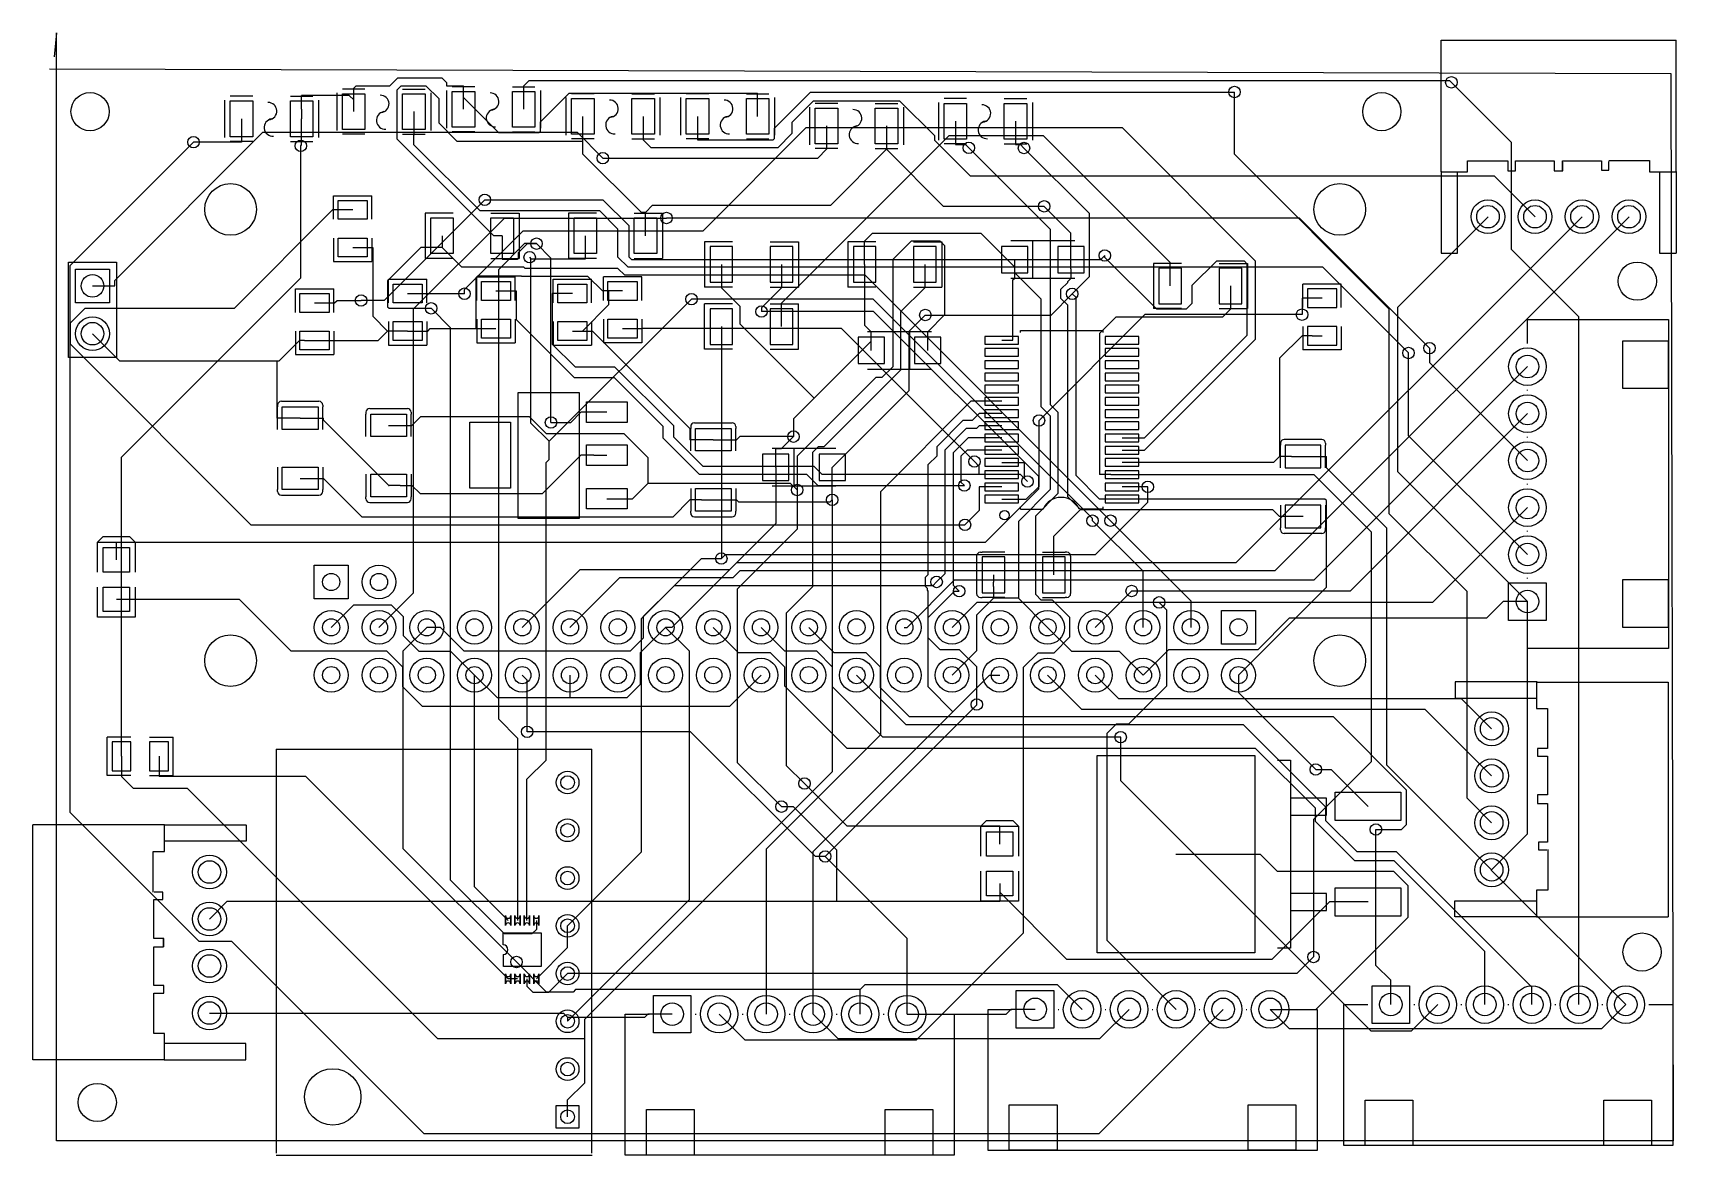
# Model space of a CAD drawing. Header units: millimetres. Extents: x 15.4 to 102.8, y -215.7 to -156.
import ezdxf

# ---------------------------------------------------------------- set-up
doc = ezdxf.new("R2010")
doc.units = ezdxf.units.MM

msp = doc.modelspace()

# ---------------------------------------------------------------- linework, layer by layer
for points in [[(16.256, -157.861), (102.489, -158.115), (102.616, -214.884), (16.637, -214.884), (16.637, -155.956), (16.51, -157.226)], [(90.288, -163.342), (90.288, -156.342)], [(90.288, -156.342), (102.777, -156.342)], [(102.777, -163.342), (102.777, -156.342)], [(33.036, -158.947), (31.836, -158.947)], [(32.436, -158.905), (32.563, -158.778), (34.356, -158.778), (34.78, -158.354), (37.132, -158.354), (37.381, -158.603), (37.381, -158.778), (38.278, -158.778)], [(32.436, -159.527), (32.436, -158.905)], [(40.335, -166.751), (39.883, -166.751), (34.745, -161.61), (34.745, -158.989), (34.955, -158.778), (36.279, -158.778), (36.957, -159.456), (36.957, -160.749), (37.922, -161.717), (44.628, -161.717)], [(35.036, -158.947), (36.236, -158.947)], [(37.378, -159.02), (37.378, -161.02)], [(38.878, -158.82), (37.678, -158.82)], [(38.278, -159.4), (38.278, -158.778)], [(40.878, -158.82), (42.078, -158.82)], [(41.478, -158.778), (41.77, -158.486), (90.719, -158.486), (90.823, -158.59)], [(41.478, -160.02), (41.478, -158.778)], [(42.378, -159.02), (42.378, -161.02)], [(97.602, -207.645), (97.602, -171.059), (94.021, -167.477), (94.021, -161.788), (90.823, -158.59)], [(25.567, -159.528), (25.567, -161.528)], [(27.067, -159.328), (25.867, -159.328)], [(29.067, -159.328), (30.267, -159.328)], [(32.436, -159.527), (32.197, -159.286), (29.667, -159.286)], [(29.667, -160.012), (29.667, -159.286)], [(30.567, -159.528), (30.567, -161.528)], [(31.536, -159.147), (31.536, -161.147)], [(32.436, -160.147), (32.436, -159.527)], [(36.536, -159.147), (36.536, -161.147)], [(38.278, -159.4), (40.142, -161.262), (42.294, -161.262), (42.37, -161.186), (42.37, -160.68), (43.891, -159.159), (53.924, -159.159)], [(38.278, -160.02), (38.278, -159.4)], [(43.728, -159.401), (43.728, -161.401)], [(45.228, -159.201), (44.028, -159.201)], [(47.228, -159.201), (48.428, -159.201)], [(95.273, -165.735), (93.114, -163.576), (65.242, -163.576), (63.343, -161.679), (63.343, -161.44), (61.486, -159.583), (56.878, -159.583), (55.743, -160.719), (55.743, -161.315), (54.994, -162.067), (48.252, -162.067), (47.828, -161.643)], [(48.728, -159.401), (48.728, -161.401)], [(49.824, -159.401), (49.824, -161.401)], [(51.324, -159.201), (50.124, -159.201)], [(50.724, -161.643), (54.742, -161.643), (54.818, -161.567), (54.818, -161.021), (56.733, -159.103), (79.284, -159.103)], [(53.324, -159.201), (54.524, -159.201)], [(53.924, -160.401), (53.924, -159.159)], [(54.824, -159.401), (54.824, -161.401)], [(56.682, -159.909), (56.682, -161.909)], [(58.182, -159.709), (56.982, -159.709)], [(60.182, -159.709), (61.382, -159.709)], [(61.682, -159.909), (61.682, -161.909)], [(63.54, -159.655), (63.54, -161.655)], [(65.04, -159.455), (63.84, -159.455)], [(67.04, -159.455), (68.24, -159.455)], [(68.54, -159.655), (68.54, -161.655)], [(92.964, -197.975), (91.658, -196.667), (91.658, -185.671), (87.521, -181.536), (87.521, -170.652), (79.284, -162.415), (79.284, -159.103)], [(26.467, -160.528), (26.467, -161.77)], [(29.621, -161.966), (29.667, -161.92), (29.667, -160.528)], [(29.667, -160.012), (29.667, -160.528)], [(35.636, -160.147), (35.636, -161.389)], [(44.628, -161.717), (44.628, -160.401)], [(47.828, -160.401), (47.828, -161.643)], [(50.724, -160.401), (50.724, -161.643)], [(64.44, -160.655), (64.44, -161.897)], [(67.64, -160.655), (67.64, -161.897)], [(19.733, -169.418), (19.733, -169.121), (27.607, -161.247), (44.32, -161.247), (45.69, -162.618)], [(33.036, -161.347), (31.836, -161.347)], [(35.036, -161.347), (36.236, -161.347)], [(88.547, -172.984), (83.99, -168.427), (47.031, -168.427), (46.487, -167.886), (46.487, -166.39), (45.529, -165.43), (39.162, -165.43), (35.636, -161.905), (35.636, -161.389)], [(38.878, -161.22), (37.678, -161.22)], [(38.329, -169.832), (38.329, -169.606), (41.45, -166.487), (51.018, -166.487), (56.512, -160.995), (73.304, -160.995), (80.386, -168.077), (80.386, -172.268), (74.498, -178.156)], [(40.878, -161.22), (42.078, -161.22)], [(45.228, -161.601), (44.028, -161.601)], [(47.228, -161.601), (48.428, -161.601)], [(51.324, -161.601), (50.124, -161.601)], [(53.324, -161.601), (54.524, -161.601)], [(75.87, -168.176), (69.124, -161.43), (64.099, -161.43), (55.194, -170.335)], [(57.582, -160.909), (57.582, -162.151)], [(60.782, -160.909), (60.782, -162.151)], [(78.679, -207.899), (72.07, -214.511), (36.182, -214.511), (25.959, -204.285), (24.214, -204.285), (17.351, -197.419), (17.351, -168.338), (23.917, -161.77)], [(20.081, -194.437), (20.081, -178.521), (29.621, -168.981), (29.621, -161.966)], [(26.467, -161.77), (23.917, -161.77)], [(27.067, -161.728), (25.867, -161.728)], [(29.067, -161.728), (30.267, -161.728)], [(47.955, -165.509), (47.737, -165.509), (44.628, -162.4), (44.628, -161.717)], [(45.69, -162.618), (57.117, -162.618), (57.582, -162.151)], [(47.955, -165.509), (48.339, -165.125), (57.808, -165.125), (60.782, -162.151)], [(51.877, -208.153), (53.246, -209.522), (62.377, -209.522), (68.072, -203.827), (68.072, -189.69), (68.837, -188.928), (69.695, -188.928), (70.536, -188.087), (70.536, -187.058), (69.611, -186.136), (69.012, -186.136), (68.712, -185.834), (68.712, -181.643), (69.911, -180.442), (69.911, -176.154), (69.502, -175.748), (69.502, -166.418), (65.156, -162.075)], [(58.182, -162.109), (56.982, -162.109)], [(60.182, -162.109), (61.382, -162.109)], [(69.167, -165.186), (63.817, -165.186), (60.782, -162.151)], [(65.04, -161.855), (63.84, -161.855)], [(64.44, -161.897), (64.981, -161.897), (65.156, -162.075)], [(67.04, -161.855), (68.24, -161.855)], [(67.64, -161.897), (67.904, -161.897), (68.09, -162.082)], [(70.655, -169.835), (71.58, -168.91), (71.58, -165.572), (68.09, -162.082)], [(90.28, -163.32), (90.28, -167.67)], [(90.28, -167.67), (91.144, -167.67), (91.144, -163.352)], [(90.288, -163.352), (91.253, -163.352)], [(91.253, -163.352), (91.685, -163.352), (91.685, -162.768), (93.819, -162.768), (93.819, -163.302), (94.225, -163.302), (94.225, -162.844)], [(93.844, -163.302), (94.225, -163.302), (94.225, -162.768), (96.283, -162.768), (96.283, -163.294), (96.742, -163.294), (96.742, -162.837)], [(96.283, -163.302), (96.74, -163.302), (96.74, -162.768), (98.8, -162.768), (98.8, -163.251), (99.206, -163.251), (99.206, -162.794)], [(99.196, -162.743), (101.355, -162.743), (101.355, -163.352), (102.777, -163.352)], [(102.777, -167.696), (101.914, -167.696), (101.914, -163.378)], [(102.777, -163.327), (102.777, -167.677)], [(31.365, -165.87), (31.365, -164.62)], [(31.365, -164.62), (33.405, -164.62)], [(39.408, -164.833), (34.051, -170.193), (32.829, -170.193)], [(33.405, -165.87), (33.405, -164.62)], [(39.408, -164.833), (45.697, -164.833), (47.064, -166.2), (47.064, -167.861), (47.206, -168.006), (72.179, -168.006), (72.385, -167.8)], [(70.589, -168.021), (70.589, -166.606), (69.167, -165.186)], [(31.318, -165.369), (26.078, -170.612), (18.131, -170.612), (17.351, -171.392), (17.351, -172.504), (26.967, -182.123), (64.95, -182.123)], [(32.385, -165.369), (31.318, -165.369)], [(33.782, -187.579), (35.618, -185.743), (35.618, -170.637), (40.45, -165.806), (49.07, -165.806)], [(36.235, -165.551), (36.235, -167.951)], [(37.735, -165.551), (36.235, -165.551)], [(39.735, -165.551), (41.235, -165.551)], [(41.235, -165.551), (41.235, -167.951)], [(97.772, -165.735), (79.362, -184.142), (52.799, -184.142), (52.426, -184.518), (44.465, -184.518), (41.402, -187.579)], [(43.855, -165.551), (43.855, -167.951)], [(45.355, -165.551), (43.855, -165.551)], [(100.272, -165.735), (81.44, -184.567), (52.974, -184.567), (52.601, -184.94), (46.581, -184.94), (43.942, -187.579)], [(47.355, -165.551), (48.855, -165.551)], [(47.955, -166.751), (47.955, -165.509)], [(48.855, -165.551), (48.855, -167.951)], [(89.657, -172.723), (82.743, -165.806), (49.07, -165.806)], [(92.771, -165.735), (87.95, -170.556), (87.95, -179.288), (94.869, -186.21)], [(31.365, -166.87), (31.365, -168.12)], [(33.405, -166.87), (33.405, -168.12)], [(37.135, -166.751), (37.135, -167.373)], [(40.335, -166.751), (40.335, -167.993)], [(44.755, -166.751), (44.755, -167.993)], [(59.614, -167.033), (60.038, -166.609), (65.801, -166.609), (67.589, -168.397)], [(32.385, -167.371), (33.452, -167.371)], [(33.452, -167.371), (33.452, -171.028), (34.239, -171.816)], [(37.135, -167.373), (36.012, -167.373), (34.239, -169.144), (34.239, -170.533), (34.315, -170.607), (36.561, -170.607)], [(72.692, -181.905), (59.639, -168.852), (46.855, -168.852), (46.495, -168.491), (41.552, -168.491), (41.488, -168.427), (38.191, -168.427), (37.135, -167.373)], [(42.164, -167.168), (41.524, -167.168), (40.132, -168.557), (40.132, -192.446), (41.153, -193.467), (41.153, -203.175)], [(40.335, -167.993), (41.151, -167.993), (41.201, -167.945), (41.201, -167.645), (41.679, -167.168), (42.164, -167.168)], [(42.931, -176.682), (42.931, -167.932), (42.164, -167.168)], [(52.594, -167.075), (51.094, -167.075)], [(51.094, -167.075), (51.094, -169.475)], [(54.594, -167.075), (56.094, -167.075)], [(62.969, -171.854), (63.884, -170.939), (63.884, -167.282), (63.635, -167.033), (62.093, -167.033), (61.107, -168.018), (61.107, -173.716), (60.533, -174.29), (60.203, -174.29), (56.022, -178.473), (56.022, -180.271)], [(56.094, -167.075), (56.094, -169.475)], [(60.214, -167.075), (58.714, -167.075)], [(58.714, -167.075), (58.714, -169.475)], [(59.614, -168.275), (59.614, -167.033)], [(62.214, -167.075), (63.714, -167.075)], [(63.714, -167.075), (63.714, -169.475)], [(70.788, -167.021), (67.388, -167.021)], [(68.541, -167.021), (68.541, -169.021)], [(74.498, -177.505), (79.962, -172.039), (79.962, -168.252), (79.812, -168.102), (78.326, -168.102), (77.023, -169.403), (77.023, -170.345), (76.711, -170.66), (75.148, -170.66), (72.385, -167.897), (72.385, -167.8)], [(31.365, -168.12), (33.405, -168.12)], [(37.735, -167.951), (36.235, -167.951)], [(39.735, -167.951), (41.235, -167.951)], [(42.842, -177.683), (41.867, -176.71), (41.867, -167.963), (41.798, -167.891)], [(44.755, -167.993), (41.9, -167.993), (41.798, -167.891)], [(45.355, -167.951), (43.855, -167.951)], [(47.355, -167.951), (48.855, -167.951)], [(51.994, -168.275), (51.994, -169.517)], [(55.194, -168.275), (55.194, -169.517)], [(59.614, -168.275), (59.614, -171.501), (59.967, -171.854)], [(62.814, -168.275), (62.814, -169.517)], [(67.589, -168.021), (67.589, -168.397)], [(67.589, -168.397), (67.589, -168.707)], [(70.589, -168.516), (70.589, -168.021)], [(70.589, -168.516), (70.589, -169.014)], [(76.47, -168.218), (74.97, -168.218)], [(74.97, -168.218), (74.97, -170.618)], [(75.87, -169.418), (75.87, -168.176)], [(78.47, -168.218), (79.97, -168.218)], [(79.97, -168.218), (79.97, -170.618)], [(18.542, -169.418), (19.733, -169.418)], [(34.286, -170.315), (34.286, -169.065)], [(34.286, -169.065), (36.326, -169.065)], [(36.326, -170.315), (36.326, -169.065)], [(45.669, -169.687), (44.894, -168.913), (41.377, -168.913), (41.359, -168.895), (39.022, -168.895), (38.925, -168.991), (38.925, -171.689)], [(38.985, -170.188), (38.985, -168.938)], [(38.985, -168.938), (41.025, -168.938)], [(41.025, -170.188), (41.025, -168.938)], [(43.049, -170.315), (43.049, -169.065)], [(43.049, -169.065), (45.089, -169.065)], [(45.089, -170.315), (45.089, -169.065)], [(45.716, -170.188), (45.716, -168.938)], [(47.756, -168.938), (45.716, -168.938)], [(47.756, -170.188), (47.756, -168.938)], [(52.594, -169.475), (51.094, -169.475)], [(56.926, -175.392), (52.995, -171.46), (52.995, -170.518), (51.994, -169.517)], [(55.194, -169.517), (54.125, -170.586), (54.125, -170.782)], [(54.594, -169.475), (56.094, -169.475)], [(62.814, -169.517), (61.529, -170.802), (61.529, -173.891), (57.437, -177.985), (57.137, -177.985), (56.838, -178.285), (56.838, -185.43), (55.448, -186.82), (55.448, -194.92), (56.416, -195.885)], [(60.214, -169.475), (58.714, -169.475)], [(62.214, -169.475), (63.714, -169.475)], [(70.788, -169.021), (67.388, -169.021)], [(67.5, -172.306), (67.5, -169.101), (67.589, -169.014)], [(67.589, -168.707), (67.589, -169.014)], [(67.589, -168.707), (68.981, -170.099), (68.981, -175.824), (69.487, -176.329), (69.487, -180.243), (67.79, -181.94), (67.79, -186.027)], [(71.097, -181.308), (70.419, -180.63), (70.419, -170.444), (70.058, -170.083), (70.058, -169.588), (70.419, -169.228), (70.419, -169.228), (70.419, -169.184), (70.589, -169.014)], [(79.07, -169.418), (79.07, -170.66)], [(82.927, -170.569), (82.927, -169.319)], [(84.967, -169.319), (82.927, -169.319)], [(84.967, -170.569), (84.967, -169.319)], [(29.333, -170.823), (29.333, -169.573)], [(29.333, -169.573), (31.373, -169.573)], [(30.353, -170.322), (31.42, -170.322)], [(31.373, -170.823), (31.373, -169.573)], [(31.42, -170.322), (31.552, -170.193), (32.829, -170.193)], [(35.306, -169.814), (36.373, -169.814)], [(38.329, -169.832), (36.391, -169.832), (36.373, -169.814)], [(40.005, -169.687), (41.072, -169.687)], [(41.072, -169.687), (41.072, -171.209), (44.155, -174.292), (46.289, -174.292), (48.872, -176.873), (48.872, -177.493), (50.805, -179.426), (56.523, -179.426), (57.13, -180.033), (64.917, -180.033)], [(42.842, -177.683), (50.404, -170.122)], [(44.069, -169.814), (43.002, -169.814)], [(43.002, -169.814), (43.002, -172.507), (44.214, -173.718), (46.314, -173.718), (49.444, -176.847), (49.444, -177.447), (51.001, -179.001), (56.909, -179.001), (57.333, -179.426), (67.884, -179.426), (68.275, -179.817)], [(44.602, -171.816), (46.012, -170.406), (46.012, -169.687), (46.012, -169.687)], [(46.012, -169.687), (45.669, -169.687)], [(46.736, -169.687), (46.012, -169.687)], [(71.735, -181.907), (71.735, -181.788), (60.068, -170.122), (50.404, -170.122)], [(51.094, -172.777), (51.094, -170.377)], [(52.594, -170.377), (51.094, -170.377)], [(54.594, -170.377), (56.094, -170.377)], [(55.194, -171.577), (55.194, -170.335)], [(56.094, -172.777), (56.094, -170.377)], [(62.842, -170.965), (69.527, -170.965), (70.655, -169.835)], [(70.655, -169.835), (70.841, -170.023), (70.841, -179.487), (72.111, -180.754)], [(83.947, -170.068), (82.88, -170.068)], [(82.88, -170.068), (82.88, -170.945)], [(19.812, -183.045), (66.04, -183.045), (68.872, -180.213), (68.872, -179.563), (60.094, -170.782), (54.125, -170.782)], [(42.154, -203.175), (42.154, -203.642), (41.91, -203.886), (40.45, -203.886), (37.592, -201.028), (37.592, -171.638), (36.561, -170.607)], [(38.985, -171.188), (38.985, -172.438)], [(41.025, -171.188), (41.025, -172.438)], [(45.716, -171.188), (45.716, -172.438)], [(47.756, -171.188), (47.756, -172.438)], [(57.889, -179.07), (61.976, -174.983), (61.976, -171.831), (62.842, -170.965)], [(82.88, -170.945), (74.524, -170.945), (68.89, -176.578)], [(79.07, -170.66), (78.649, -171.084), (72.969, -171.084), (72.111, -171.943), (72.111, -179.456)], [(76.47, -170.618), (74.97, -170.618)], [(78.47, -170.618), (79.97, -170.618)], [(94.869, -172.478), (94.869, -171.209)], [(94.869, -171.209), (102.369, -171.209)], [(102.369, -171.209), (102.369, -188.709)], [(28.349, -173.421), (20.005, -173.421), (18.542, -171.958)], [(29.333, -171.823), (29.333, -173.073)], [(30.353, -172.324), (33.731, -172.324), (34.239, -171.816)], [(31.373, -171.823), (31.373, -173.073)], [(35.306, -171.816), (34.239, -171.816)], [(34.286, -171.315), (34.286, -172.565)], [(35.306, -171.816), (36.373, -171.816)], [(36.326, -171.315), (36.326, -172.565)], [(36.373, -171.816), (36.5, -171.689), (38.925, -171.689)], [(38.925, -171.689), (40.005, -171.689)], [(43.049, -171.315), (43.049, -172.565)], [(44.069, -171.816), (44.602, -171.816)], [(44.602, -171.816), (45.136, -171.816)], [(45.089, -171.315), (45.089, -172.565)], [(45.136, -171.816), (50.32, -177), (50.32, -177.597)], [(46.736, -171.689), (47.803, -171.689)], [(65.453, -178.76), (58.379, -171.689), (47.803, -171.689)], [(51.994, -171.577), (51.994, -172.199)], [(59.768, -171.847), (63.168, -171.847)], [(59.967, -172.352), (59.967, -171.854)], [(62.015, -173.847), (62.015, -171.847)], [(62.969, -172.847), (62.969, -171.854)], [(67.904, -171.784), (72.304, -171.784)], [(67.904, -171.893), (67.904, -171.784)], [(72.304, -171.893), (72.304, -171.784)], [(82.88, -172.07), (81.689, -173.261), (81.689, -178.486)], [(83.414, -172.07), (82.88, -172.07)], [(82.927, -171.569), (82.927, -172.819)], [(83.414, -172.07), (83.947, -172.07)], [(84.967, -171.569), (84.967, -172.819)], [(29.553, -172.324), (28.456, -173.421), (28.349, -173.421)], [(29.82, -172.324), (29.553, -172.324)], [(29.82, -172.324), (30.353, -172.324)], [(34.286, -172.565), (36.326, -172.565)], [(38.985, -172.438), (41.025, -172.438)], [(43.049, -172.565), (45.089, -172.565)], [(47.756, -172.438), (45.716, -172.438)], [(52.594, -172.777), (51.094, -172.777)], [(51.994, -172.199), (51.994, -183.921)], [(54.594, -172.777), (56.094, -172.777)], [(59.967, -172.352), (56.926, -175.392)], [(59.967, -172.847), (59.967, -172.352)], [(66.904, -172.306), (67.5, -172.306)], [(84.967, -172.819), (82.927, -172.819)], [(94.869, -183.708), (88.547, -177.386), (88.547, -172.984)], [(89.657, -172.723), (89.657, -173.497), (94.869, -178.709)], [(28.349, -173.421), (28.349, -176.454)], [(29.333, -173.073), (31.373, -173.073)], [(59.768, -173.847), (63.168, -173.847)], [(61.722, -187.579), (61.872, -187.579), (64.402, -185.049), (83.53, -185.049), (94.869, -173.708)], [(28.591, -175.554), (30.591, -175.554)], [(65.71, -175.555), (65.268, -175.555), (60.452, -180.37), (60.452, -193.291), (54.376, -199.37), (54.376, -208.153)], [(56.926, -175.392), (55.827, -176.492), (55.827, -177.432)], [(66.904, -175.555), (65.71, -175.555)], [(94.869, -174.978), (94.869, -174.94)], [(29.591, -176.454), (28.349, -176.454)], [(28.391, -175.754), (28.391, -175.854)], [(28.391, -177.054), (28.391, -175.854)], [(29.591, -176.454), (30.833, -176.454)], [(30.791, -175.754), (30.791, -175.854)], [(30.791, -177.054), (30.791, -175.854)], [(34.305, -180.035), (30.833, -176.563), (30.833, -176.454)], [(33.09, -176.135), (33.09, -176.235)], [(33.09, -177.435), (33.09, -176.235)], [(33.29, -175.935), (35.29, -175.935)], [(35.49, -176.135), (35.49, -176.235)], [(35.49, -177.435), (35.49, -176.235)], [(48.1, -179.903), (48.1, -178.562), (46.82, -177.279), (42.685, -177.279), (41.78, -176.378), (35.989, -176.378), (35.532, -176.835)], [(42.931, -176.682), (43.98, -176.682), (44.526, -176.136)], [(45.898, -176.136), (44.526, -176.136)], [(64.313, -192.065), (62.992, -190.744), (62.992, -185.651), (62.949, -185.605), (62.949, -185.514), (62.845, -185.41), (62.845, -184.917), (62.992, -184.767), (62.992, -178.923), (63.47, -178.448), (63.47, -177.952), (64.859, -176.56), (65.354, -176.56), (65.71, -176.205)], [(66.904, -176.205), (65.71, -176.205)], [(94.869, -176.21), (85.433, -185.646), (73.815, -185.646)], [(34.29, -176.835), (35.532, -176.835)], [(50.362, -176.897), (50.362, -176.997)], [(50.362, -178.197), (50.362, -176.997)], [(50.562, -176.697), (52.562, -176.697)], [(52.762, -176.897), (52.762, -176.997)], [(52.762, -178.197), (52.762, -176.997)], [(55.827, -177.432), (52.969, -177.432), (52.804, -177.597)], [(55.827, -177.432), (55.182, -178.077), (54.889, -178.077)], [(63.442, -185.163), (63.891, -184.714), (63.891, -178.128), (65.034, -176.985), (65.58, -176.985), (65.71, -176.855)], [(66.904, -176.855), (65.71, -176.855)], [(66.904, -180.754), (68.214, -180.754), (68.89, -180.078), (68.89, -176.578)], [(41.653, -203.175), (41.653, -195.659), (42.672, -194.64), (42.672, -178.811), (42.842, -178.643), (42.842, -177.683)], [(51.562, -177.597), (50.32, -177.597)], [(51.562, -177.597), (52.804, -177.597)], [(58.088, -178.07), (54.688, -178.07)], [(54.889, -179.07), (54.889, -178.077)], [(55.841, -178.07), (55.841, -180.07)], [(65.71, -177.505), (65.113, -177.505), (64.315, -178.303), (64.315, -185.326), (64.646, -185.656)], [(66.904, -178.156), (65.06, -178.156), (64.737, -178.478), (64.737, -179.852), (64.917, -180.033)], [(66.904, -177.505), (65.71, -177.505)], [(73.304, -177.505), (74.498, -177.505)], [(73.304, -178.156), (74.498, -178.156)], [(81.731, -177.786), (81.731, -177.886)], [(81.731, -179.086), (81.731, -177.886)], [(83.931, -177.586), (81.931, -177.586)], [(84.131, -177.786), (84.131, -177.886)], [(84.131, -179.086), (84.131, -177.886)], [(94.869, -177.478), (94.869, -177.44)], [(28.391, -179.054), (28.391, -180.254)], [(30.791, -179.054), (30.791, -180.254)], [(35.532, -180.035), (35.964, -180.467), (42.481, -180.467), (44.526, -178.422)], [(45.212, -178.422), (44.526, -178.422)], [(45.212, -178.422), (45.898, -178.422)], [(54.889, -179.07), (54.889, -182.055), (49.365, -187.579), (49.022, -187.579)], [(57.889, -180.797), (57.889, -179.07)], [(65.71, -179.456), (65.71, -179.019), (65.453, -178.76)], [(66.904, -178.806), (68.097, -178.806)], [(68.097, -178.806), (68.097, -179.642), (68.275, -179.817)], [(81.689, -178.486), (81.369, -178.806), (73.304, -178.806)], [(82.311, -178.486), (81.689, -178.486)], [(82.311, -178.486), (82.931, -178.486)], [(82.931, -178.486), (84.173, -178.486)], [(92.964, -200.475), (87.396, -194.907), (87.396, -182.308), (84.173, -179.085), (84.173, -178.486)], [(29.591, -179.654), (30.833, -179.654)], [(30.833, -179.654), (32.875, -181.696), (49.421, -181.696), (50.32, -180.797)], [(33.09, -179.435), (33.09, -180.635)], [(34.29, -180.035), (34.305, -180.035)], [(34.305, -180.035), (34.32, -180.035)], [(34.912, -180.035), (34.32, -180.035)], [(34.912, -180.035), (35.532, -180.035)], [(35.49, -179.435), (35.49, -180.635)], [(47.269, -180.734), (48.1, -179.903)], [(48.1, -179.903), (55.654, -179.903), (56.022, -180.271)], [(66.904, -179.456), (65.71, -179.456)], [(72.707, -179.456), (72.111, -179.456)], [(72.707, -179.456), (73.304, -179.456)], [(73.304, -179.456), (83.508, -179.456), (86.55, -182.499), (86.55, -194.737), (83.49, -197.797), (83.49, -205.113)], [(94.869, -179.978), (94.869, -179.94)], [(28.391, -180.354), (28.391, -180.254)], [(28.591, -180.554), (30.591, -180.554)], [(30.791, -180.354), (30.791, -180.254)], [(33.09, -180.735), (33.09, -180.635)], [(35.49, -180.735), (35.49, -180.635)], [(57.889, -180.797), (57.889, -195.26), (44.712, -208.437), (44.712, -209.461)], [(45.898, -180.734), (47.269, -180.734)], [(50.942, -180.797), (50.32, -180.797)], [(50.362, -180.197), (50.362, -181.397)], [(50.942, -180.797), (51.562, -180.797)], [(51.562, -180.797), (52.804, -180.797)], [(51.994, -183.921), (52.217, -183.698), (71.89, -183.698), (74.679, -180.912), (74.679, -180.106)], [(52.762, -180.197), (52.762, -181.397)], [(57.889, -180.797), (57.765, -180.919), (52.929, -180.919), (52.804, -180.797)], [(56.022, -180.271), (56.022, -182.364), (52.832, -185.555), (52.832, -194.762), (55.187, -197.114)], [(58.088, -180.07), (54.688, -180.07)], [(65.71, -180.106), (65.71, -181.361), (64.95, -182.123)], [(66.904, -180.106), (65.71, -180.106)], [(73.304, -180.754), (72.111, -180.754)], [(74.679, -180.106), (73.304, -180.106)], [(79.502, -190.119), (84.173, -185.448), (84.173, -180.83), (84.097, -180.754), (73.304, -180.754)], [(33.29, -180.935), (35.29, -180.935)], [(50.362, -181.497), (50.362, -181.397)], [(50.562, -181.697), (52.562, -181.697)], [(52.762, -181.497), (52.762, -181.397)], [(67.904, -181.284), (67.904, -181.175)], [(67.904, -181.284), (69.104, -181.284)], [(69.672, -183.543), (69.672, -182.735), (71.097, -181.308)], [(71.097, -181.308), (81.31, -181.308), (81.689, -181.686)], [(72.304, -181.284), (71.104, -181.284)], [(72.304, -181.284), (72.304, -181.175)], [(94.869, -181.209), (89.827, -186.251), (75.281, -186.251)], [(82.931, -181.686), (81.689, -181.686)], [(81.731, -181.086), (81.731, -182.286)], [(84.131, -181.086), (84.131, -182.286)], [(74.422, -187.579), (74.422, -184.595), (71.735, -181.907)], [(72.692, -181.905), (76.962, -186.174), (76.962, -187.579)], [(81.731, -182.386), (81.731, -182.286)], [(83.931, -182.586), (81.931, -182.586)], [(84.131, -182.386), (84.131, -182.286)], [(94.869, -182.478), (94.869, -182.44)], [(18.812, -183.039), (18.812, -183.039), (19.112, -182.739), (20.512, -182.739), (20.512, -182.739), (20.812, -183.039)], [(18.812, -184.639), (18.812, -183.039), (20.812, -183.039), (20.812, -184.639)], [(19.812, -183.99), (19.812, -183.045)], [(69.672, -184.785), (69.672, -183.543)], [(43.815, -203.454), (47.752, -199.517), (47.752, -187.101), (50.935, -183.921), (51.994, -183.921)], [(65.572, -183.785), (65.572, -185.785)], [(65.772, -183.585), (65.872, -183.585)], [(67.072, -183.585), (65.872, -183.585)], [(69.072, -183.585), (70.272, -183.585)], [(70.372, -183.585), (70.272, -183.585)], [(70.572, -183.785), (70.572, -185.785)], [(63.442, -185.163), (63.241, -185.364), (49.474, -185.364), (47.831, -187.008), (47.831, -188.153), (47.135, -188.849), (38.318, -188.849), (37.048, -187.579), (36.322, -187.579)], [(66.472, -184.785), (66.472, -185.169)], [(66.472, -185.407), (66.472, -185.169)], [(94.869, -184.978), (94.869, -184.94)], [(20.812, -185.439), (20.812, -187.039), (18.812, -187.039), (18.812, -185.439)], [(54.102, -190.119), (52.426, -191.795), (36.096, -191.795), (35.052, -190.751), (35.052, -189.7), (34.204, -188.849), (29.116, -188.849), (26.355, -186.091), (19.812, -186.091)], [(65.578, -191.681), (65.578, -189.682), (64.668, -188.773), (63.637, -188.773), (62.992, -188.128), (62.992, -187.056), (64.392, -185.656), (64.646, -185.656)], [(64.262, -190.119), (65.58, -188.803), (65.58, -186.919), (66.472, -186.027)], [(65.772, -185.985), (65.872, -185.985)], [(67.072, -185.985), (65.872, -185.985)], [(66.472, -185.407), (66.472, -186.027)], [(67.79, -186.027), (66.472, -186.027)], [(69.342, -187.579), (67.79, -186.027)], [(69.072, -185.985), (70.272, -185.985)], [(70.372, -185.985), (70.272, -185.985)], [(71.882, -187.579), (73.815, -185.646)], [(31.242, -187.579), (32.449, -186.373), (34.427, -186.373), (35.065, -187.01), (35.065, -188.013), (35.9, -188.849), (37.592, -188.849), (38.862, -190.119)], [(75.281, -186.251), (65.59, -186.251), (64.262, -187.579)], [(76.18, -207.899), (72.512, -204.231), (72.512, -193.21), (73.01, -192.715), (73.673, -192.715), (75.692, -190.693), (75.692, -186.662), (75.281, -186.251)], [(93.576, -186.21), (92.69, -187.096), (82.197, -187.096), (80.523, -188.773), (75.771, -188.773), (74.422, -190.119)], [(92.964, -200.475), (94.869, -198.57), (94.869, -186.21)], [(94.869, -186.21), (93.576, -186.21)], [(36.322, -187.579), (35.052, -188.849), (35.052, -199.337), (41.095, -205.379)], [(43.815, -208.534), (50.292, -202.057), (50.292, -188.849), (49.022, -187.579)], [(49.022, -187.579), (47.676, -188.928), (47.676, -190.624), (46.965, -191.336), (43.942, -191.336)], [(92.603, -207.645), (92.603, -204.815), (87.787, -200), (85.684, -200), (83.589, -197.907), (83.589, -197.195), (80.409, -194.015), (58.684, -194.015), (55.372, -190.703), (55.372, -189.69), (54.61, -188.928), (52.911, -188.928), (51.562, -187.579)], [(73.233, -193.418), (60.587, -193.418), (57.912, -190.744), (57.912, -189.7), (57.064, -188.849), (55.372, -188.849), (54.102, -187.579)], [(86.81, -198.331), (88.171, -198.331), (88.43, -198.072), (88.43, -196.233), (84.544, -192.347), (62.006, -192.347), (60.452, -190.792), (60.452, -189.69), (59.69, -188.928), (57.991, -188.928), (56.642, -187.579)], [(69.342, -187.579), (70.612, -188.849), (73.152, -188.849), (74.422, -190.119)], [(102.369, -188.709), (94.869, -188.709), (94.869, -187.44)], [(40.653, -203.175), (38.862, -201.384), (38.862, -190.119)], [(43.942, -191.336), (40.079, -191.336), (38.862, -190.119)], [(41.664, -193.131), (41.664, -190.381), (41.402, -190.119)], [(43.942, -190.119), (43.942, -191.336)], [(95.103, -207.645), (95.103, -206.718), (87.909, -199.522), (85.806, -199.522), (84.145, -197.863), (84.145, -197.152), (79.761, -192.768), (61.831, -192.768), (59.182, -190.119)], [(64.313, -192.065), (66.258, -190.119), (66.802, -190.119)], [(69.342, -190.119), (71.145, -191.922), (89.413, -191.922), (92.964, -195.476)], [(92.964, -192.974), (91.364, -191.374), (73.137, -191.374), (71.882, -190.119)], [(79.502, -190.119), (79.502, -191.036), (83.609, -195.141)], [(95.379, -190.483), (91.029, -190.483)], [(91.029, -190.483), (91.029, -191.347), (95.347, -191.347)], [(95.347, -190.491), (95.347, -191.456)], [(95.357, -190.491), (102.357, -190.491)], [(102.357, -190.491), (102.357, -202.98)], [(56.876, -208.153), (56.876, -199.499), (64.313, -192.065)], [(57.516, -199.763), (65.578, -191.704), (65.578, -191.681)], [(95.347, -191.456), (95.347, -191.888), (95.931, -191.888), (95.931, -194.022), (95.397, -194.022), (95.397, -194.428), (95.855, -194.428)], [(57.516, -199.763), (56.993, -199.763), (50.358, -193.131), (41.664, -193.131)], [(20.582, -193.417), (19.332, -193.417)], [(19.332, -195.457), (19.332, -193.417)], [(21.582, -193.417), (22.832, -193.417)], [(22.832, -195.457), (22.832, -193.417)], [(90.104, -207.645), (88.689, -209.057), (86.55, -209.057), (73.233, -195.74), (73.233, -193.418)], [(20.081, -194.437), (20.081, -195.504)], [(22.083, -194.437), (22.083, -195.504)], [(28.321, -194.056), (45.11, -194.056)], [(28.321, -194.056), (28.321, -215.556)], [(45.085, -194.056), (45.085, -215.556)], [(81.573, -194.644), (82.274, -194.644), (82.274, -204.644), (81.573, -204.644)], [(95.397, -194.047), (95.397, -194.428), (95.931, -194.428), (95.931, -196.486), (95.405, -196.486), (95.405, -196.945), (95.862, -196.945)], [(20.582, -195.457), (19.332, -195.457)], [(44.712, -209.461), (36.906, -209.461), (23.594, -196.149), (20.726, -196.149), (20.081, -195.504)], [(21.582, -195.457), (22.832, -195.457)], [(40.653, -206.273), (29.883, -195.504), (22.083, -195.504)], [(83.609, -195.141), (84.425, -195.141), (86.388, -197.104)], [(66.802, -198.158), (58.689, -198.158), (56.416, -195.885)], [(95.397, -196.486), (95.397, -196.943), (95.931, -196.943), (95.931, -199.003), (95.448, -199.003), (95.448, -199.409), (95.905, -199.409)], [(55.187, -197.114), (55.814, -197.114), (58.115, -199.415), (58.115, -202.146)], [(82.274, -197.564), (84.173, -197.564), (84.173, -196.664), (82.274, -196.664)], [(15.372, -210.575), (15.372, -198.086)], [(22.372, -198.086), (15.372, -198.086)], [(21.773, -201.667), (21.773, -199.508), (22.382, -199.508), (22.382, -198.086)], [(22.357, -198.086), (26.707, -198.086)], [(26.726, -198.086), (26.726, -198.949), (22.408, -198.949)], [(65.802, -198.152), (65.802, -198.152), (66.102, -197.852), (67.502, -197.852), (67.502, -197.852), (67.802, -198.152)], [(65.802, -199.752), (65.802, -198.152), (67.802, -198.152), (67.802, -199.752)], [(66.802, -199.103), (66.802, -198.158)], [(87.602, -206.352), (86.81, -205.557), (86.81, -198.331)], [(61.877, -208.153), (61.877, -204.125), (57.516, -199.763)], [(76.175, -199.644), (80.655, -199.644)], [(81.181, -207.899), (83.619, -207.899), (88.519, -202.999), (88.519, -201.331), (87.757, -200.569), (81.58, -200.569), (80.655, -199.644)], [(95.956, -199.399), (95.956, -201.558), (95.347, -201.558), (95.347, -202.98)], [(67.802, -200.552), (67.802, -202.152), (65.802, -202.152), (65.802, -200.552)], [(100.104, -207.645), (92.964, -200.505), (92.964, -200.475)], [(22.332, -204.58), (22.332, -204.123), (21.798, -204.123), (21.798, -202.063), (22.281, -202.063), (22.281, -201.657), (21.824, -201.657)], [(66.802, -201.204), (66.802, -201.673)], [(66.802, -201.673), (66.802, -202.146)], [(66.802, -201.673), (70.355, -205.227), (81.298, -205.227), (84.343, -202.184)], [(82.274, -202.644), (84.173, -202.644), (84.173, -201.744), (82.274, -201.744)], [(24.765, -203.093), (25.712, -202.146), (58.115, -202.146)], [(58.115, -202.146), (66.802, -202.146)], [(86.388, -202.184), (84.343, -202.184)], [(91.003, -202.98), (91.003, -202.117), (95.321, -202.117)], [(42.154, -206.273), (43.815, -204.612), (43.815, -203.454)], [(95.372, -202.98), (91.022, -202.98)], [(95.357, -202.98), (102.357, -202.98)], [(22.332, -207.019), (22.332, -206.638), (21.798, -206.638), (21.798, -204.58), (22.324, -204.58), (22.324, -204.121), (21.867, -204.121)], [(40.386, -204.47), (40.386, -203.824)], [(40.402, -203.824), (42.402, -203.824), (42.402, -205.624), (40.402, -205.624)], [(40.386, -204.978), (40.386, -205.624)], [(59.375, -206.84), (44.242, -206.84), (44.102, -206.982), (42.697, -206.982), (41.095, -205.379)], [(83.49, -205.113), (82.608, -205.994), (43.815, -205.994)], [(41.153, -206.273), (40.653, -206.273)], [(41.653, -206.273), (41.653, -206.67), (41.971, -206.987), (42.822, -206.987), (43.815, -205.994)], [(22.382, -209.61), (22.382, -209.178), (21.798, -209.178), (21.798, -207.044), (22.332, -207.044), (22.332, -206.638), (21.874, -206.638)], [(59.375, -206.84), (59.639, -206.578), (69.86, -206.578), (71.181, -207.899)], [(59.375, -208.153), (59.375, -206.84)], [(87.602, -207.645), (87.602, -206.352)], [(56.876, -208.153), (58.181, -209.456), (72.123, -209.456), (73.68, -207.899)], [(61.877, -208.153), (67.135, -208.153), (67.389, -207.899)], [(66.18, -215.399), (66.18, -207.899), (67.449, -207.899)], [(68.679, -207.899), (67.389, -207.899)], [(69.911, -207.899), (69.949, -207.899)], [(72.411, -207.899), (72.449, -207.899)], [(74.911, -207.899), (74.949, -207.899)], [(77.411, -207.899), (77.449, -207.899)], [(79.911, -207.899), (79.949, -207.899)], [(100.104, -207.645), (98.811, -208.938), (82.22, -208.938), (81.181, -207.899)], [(82.411, -207.899), (83.68, -207.899)], [(83.68, -207.899), (83.68, -215.399)], [(85.103, -215.145), (85.103, -207.645), (86.372, -207.645)], [(88.834, -207.645), (88.872, -207.645)], [(91.334, -207.645), (91.372, -207.645)], [(93.834, -207.645), (93.872, -207.645)], [(96.334, -207.645), (96.372, -207.645)], [(98.834, -207.645), (98.872, -207.645)], [(101.334, -207.645), (102.603, -207.645)], [(102.603, -207.645), (102.603, -215.145)], [(24.765, -208.095), (43.594, -208.095), (43.815, -208.313)], [(43.815, -208.313), (47.922, -208.313), (48.085, -208.153)], [(43.815, -208.313), (43.815, -208.534)], [(46.876, -215.653), (46.876, -208.153), (48.145, -208.153)], [(49.375, -208.153), (48.085, -208.153)], [(50.607, -208.153), (50.645, -208.153)], [(53.107, -208.153), (53.145, -208.153)], [(55.607, -208.153), (55.645, -208.153)], [(58.107, -208.153), (58.145, -208.153)], [(60.607, -208.153), (60.645, -208.153)], [(63.107, -208.153), (64.376, -208.153)], [(64.376, -208.153), (64.376, -215.653)], [(22.382, -210.575), (22.382, -209.61)], [(26.7, -210.583), (26.7, -209.719), (22.382, -209.719)], [(44.712, -209.461), (44.712, -211.823), (43.815, -212.717)], [(22.372, -210.575), (15.372, -210.575)], [(22.35, -210.583), (26.7, -210.583)], [(43.815, -213.614), (43.815, -212.717)], [(28.321, -215.646), (45.119, -215.646)], [(64.376, -215.653), (46.876, -215.653)], [(83.68, -215.399), (66.18, -215.399)], [(102.603, -215.145), (85.103, -215.145)]]:
    msp.add_lwpolyline(points)
for points in [[(37.678, -159.07), (38.878, -159.07), (38.878, -160.97), (37.678, -160.97)], [(40.878, -159.07), (42.078, -159.07), (42.078, -160.97), (40.878, -160.97)], [(25.867, -159.578), (27.067, -159.578), (27.067, -161.478), (25.867, -161.478)], [(29.067, -159.578), (30.267, -159.578), (30.267, -161.478), (29.067, -161.478)], [(31.836, -159.197), (33.036, -159.197), (33.036, -161.097), (31.836, -161.097)], [(35.036, -159.197), (36.236, -159.197), (36.236, -161.097), (35.036, -161.097)], [(44.028, -159.451), (45.228, -159.451), (45.228, -161.351), (44.028, -161.351)], [(47.228, -159.451), (48.428, -159.451), (48.428, -161.351), (47.228, -161.351)], [(50.124, -159.451), (51.324, -159.451), (51.324, -161.351), (50.124, -161.351)], [(53.324, -159.451), (54.524, -159.451), (54.524, -161.351), (53.324, -161.351)], [(63.84, -159.705), (65.04, -159.705), (65.04, -161.605), (63.84, -161.605)], [(67.04, -159.705), (68.24, -159.705), (68.24, -161.605), (67.04, -161.605)], [(56.982, -159.959), (58.182, -159.959), (58.182, -161.859), (56.982, -161.859)], [(60.182, -159.959), (61.382, -159.959), (61.382, -161.859), (60.182, -161.859)], [(31.61, -165.87), (31.61, -164.87), (33.16, -164.87), (33.16, -165.87)], [(36.535, -165.801), (37.735, -165.801), (37.735, -167.701), (36.535, -167.701)], [(39.735, -165.801), (40.935, -165.801), (40.935, -167.701), (39.735, -167.701)], [(44.155, -165.801), (45.355, -165.801), (45.355, -167.701), (44.155, -167.701)], [(47.355, -165.801), (48.555, -165.801), (48.555, -167.701), (47.355, -167.701)], [(31.61, -167.87), (31.61, -166.87), (33.16, -166.87), (33.16, -167.87)], [(52.594, -167.325), (51.394, -167.325), (51.394, -169.225), (52.594, -169.225)], [(55.794, -167.325), (54.594, -167.325), (54.594, -169.225), (55.794, -169.225)], [(60.214, -167.325), (59.014, -167.325), (59.014, -169.225), (60.214, -169.225)], [(63.414, -167.325), (62.214, -167.325), (62.214, -169.225), (63.414, -169.225)], [(68.288, -167.321), (66.888, -167.321), (66.888, -168.721), (68.288, -168.721)], [(71.288, -167.321), (69.888, -167.321), (69.888, -168.721), (71.288, -168.721)], [(19.812, -168.148), (19.812, -173.228), (17.272, -173.228), (17.272, -168.148), (19.812, -168.148)], [(19.442, -168.518), (19.442, -170.318), (17.642, -170.318), (17.642, -168.518)], [(76.47, -168.468), (75.27, -168.468), (75.27, -170.368), (76.47, -170.368)], [(79.67, -168.468), (78.47, -168.468), (78.47, -170.368), (79.67, -170.368)], [(34.531, -170.315), (34.531, -169.315), (36.081, -169.315), (36.081, -170.315)], [(39.23, -170.188), (39.23, -169.188), (40.78, -169.188), (40.78, -170.188)], [(43.294, -170.315), (43.294, -169.315), (44.844, -169.315), (44.844, -170.315)], [(47.511, -169.188), (47.511, -170.188), (45.961, -170.188), (45.961, -169.188)], [(29.578, -170.823), (29.578, -169.823), (31.128, -169.823), (31.128, -170.823)], [(84.722, -170.569), (84.722, -169.569), (83.172, -169.569), (83.172, -170.569)], [(39.23, -172.188), (39.23, -171.188), (40.78, -171.188), (40.78, -172.188)], [(47.511, -171.188), (47.511, -172.188), (45.961, -172.188), (45.961, -171.188)], [(51.394, -172.527), (52.594, -172.527), (52.594, -170.627), (51.394, -170.627)], [(54.594, -172.527), (55.794, -172.527), (55.794, -170.627), (54.594, -170.627)], [(29.578, -172.823), (29.578, -171.823), (31.128, -171.823), (31.128, -172.823)], [(34.531, -172.315), (34.531, -171.315), (36.081, -171.315), (36.081, -172.315)], [(43.294, -172.315), (43.294, -171.315), (44.844, -171.315), (44.844, -172.315)], [(59.268, -173.547), (60.668, -173.547), (60.668, -172.147), (59.268, -172.147)], [(62.268, -173.547), (63.668, -173.547), (63.668, -172.147), (62.268, -172.147)], [(66.002, -172.508), (67.806, -172.508), (67.806, -172.102), (66.002, -172.102)], [(72.402, -172.508), (74.206, -172.508), (74.206, -172.102), (72.402, -172.102)], [(84.722, -172.569), (84.722, -171.569), (83.172, -171.569), (83.172, -172.569)], [(66.002, -173.158), (67.806, -173.158), (67.806, -172.752), (66.002, -172.752)], [(72.402, -173.158), (74.206, -173.158), (74.206, -172.752), (72.402, -172.752)], [(99.949, -174.879), (99.949, -172.339), (102.362, -172.339), (102.362, -174.879), (99.949, -174.879)], [(66.002, -173.808), (67.806, -173.808), (67.806, -173.402), (66.002, -173.402)], [(72.402, -173.808), (74.206, -173.808), (74.206, -173.402), (72.402, -173.402)], [(66.002, -174.458), (67.806, -174.458), (67.806, -174.052), (66.002, -174.052)], [(66.002, -175.108), (67.806, -175.108), (67.806, -174.702), (66.002, -174.702)], [(72.402, -174.458), (74.206, -174.458), (74.206, -174.052), (72.402, -174.052)], [(72.402, -175.108), (74.206, -175.108), (74.206, -174.702), (72.402, -174.702)], [(44.427, -175.08), (44.427, -181.78), (41.178, -181.78), (41.178, -175.08), (44.427, -175.08)], [(44.818, -176.682), (44.818, -175.59), (46.977, -175.59), (46.977, -176.682)], [(66.002, -175.758), (67.806, -175.758), (67.806, -175.352), (66.002, -175.352)], [(72.402, -175.758), (74.206, -175.758), (74.206, -175.352), (72.402, -175.352)], [(28.641, -177.054), (28.641, -175.854), (30.541, -175.854), (30.541, -177.054)], [(33.34, -177.435), (33.34, -176.235), (35.24, -176.235), (35.24, -177.435)], [(66.002, -176.408), (67.806, -176.408), (67.806, -176.002), (66.002, -176.002)], [(72.402, -176.408), (74.206, -176.408), (74.206, -176.002), (72.402, -176.002)], [(38.621, -180.175), (38.621, -176.67), (40.78, -176.67), (40.78, -180.175)], [(50.612, -178.197), (50.612, -176.997), (52.512, -176.997), (52.512, -178.197)], [(66.002, -177.058), (67.806, -177.058), (67.806, -176.652), (66.002, -176.652)], [(66.002, -177.708), (67.806, -177.708), (67.806, -177.302), (66.002, -177.302)], [(72.402, -177.058), (74.206, -177.058), (74.206, -176.652), (72.402, -176.652)], [(72.402, -177.708), (74.206, -177.708), (74.206, -177.302), (72.402, -177.302)], [(44.818, -178.968), (44.818, -177.876), (46.977, -177.876), (46.977, -178.968)], [(66.002, -178.358), (67.806, -178.358), (67.806, -177.952), (66.002, -177.952)], [(72.402, -178.358), (74.206, -178.358), (74.206, -177.952), (72.402, -177.952)], [(83.881, -179.086), (83.881, -177.886), (81.981, -177.886), (81.981, -179.086)], [(28.641, -180.254), (28.641, -179.054), (30.541, -179.054), (30.541, -180.254)], [(55.588, -178.37), (54.188, -178.37), (54.188, -179.77), (55.588, -179.77)], [(58.588, -178.37), (57.188, -178.37), (57.188, -179.77), (58.588, -179.77)], [(66.002, -179.008), (67.806, -179.008), (67.806, -178.602), (66.002, -178.602)], [(72.402, -179.008), (74.206, -179.008), (74.206, -178.602), (72.402, -178.602)], [(33.34, -180.635), (33.34, -179.435), (35.24, -179.435), (35.24, -180.635)], [(66.002, -179.658), (67.806, -179.658), (67.806, -179.252), (66.002, -179.252)], [(66.002, -180.308), (67.806, -180.308), (67.806, -179.902), (66.002, -179.902)], [(72.402, -179.658), (74.206, -179.658), (74.206, -179.252), (72.402, -179.252)], [(72.402, -180.308), (74.206, -180.308), (74.206, -179.902), (72.402, -179.902)], [(44.818, -181.28), (44.818, -180.188), (46.977, -180.188), (46.977, -181.28)], [(50.612, -181.397), (50.612, -180.197), (52.512, -180.197), (52.512, -181.397)], [(66.002, -180.958), (67.806, -180.958), (67.806, -180.552), (66.002, -180.552)], [(72.402, -180.958), (74.206, -180.958), (74.206, -180.552), (72.402, -180.552)], [(83.881, -182.286), (83.881, -181.086), (81.981, -181.086), (81.981, -182.286)], [(19.112, -184.639), (19.112, -183.338), (20.512, -183.338), (20.512, -184.639)], [(32.142, -184.266), (32.142, -186.066), (30.342, -186.066), (30.342, -184.266)], [(67.072, -183.835), (65.872, -183.835), (65.872, -185.735), (67.072, -185.735)], [(70.272, -183.835), (69.072, -183.835), (69.072, -185.735), (70.272, -185.735)], [(93.869, -187.209), (93.869, -185.209), (95.869, -185.209), (95.869, -187.209)], [(99.949, -187.579), (99.949, -185.039), (102.362, -185.039), (102.362, -187.579), (99.949, -187.579)], [(19.112, -186.74), (19.112, -185.439), (20.512, -185.439), (20.512, -186.74)], [(80.402, -188.479), (78.602, -188.479), (78.602, -186.679), (80.402, -186.679)], [(19.582, -195.212), (20.582, -195.212), (20.582, -193.662), (19.582, -193.662)], [(21.582, -195.212), (22.582, -195.212), (22.582, -193.662), (21.582, -193.662)], [(80.363, -194.399), (80.363, -204.889), (71.983, -204.889), (71.983, -194.399)], [(88.138, -196.354), (88.138, -197.854), (84.634, -197.854), (84.634, -196.354)], [(66.102, -199.752), (66.102, -198.451), (67.502, -198.451), (67.502, -199.752)], [(66.102, -201.853), (66.102, -200.552), (67.502, -200.552), (67.502, -201.853)], [(88.138, -201.434), (88.138, -202.934), (84.634, -202.934), (84.634, -201.434)], [(40.512, -202.914), (40.512, -203.434)], [(40.792, -202.914), (40.792, -203.434)], [(41.012, -202.914), (41.012, -203.434)], [(41.292, -202.914), (41.292, -203.434)], [(41.512, -202.914), (41.512, -203.434)], [(41.792, -202.914), (41.792, -203.434)], [(42.012, -202.914), (42.012, -203.434)], [(42.292, -202.914), (42.292, -203.434)], [(40.512, -206.014), (40.512, -206.534)], [(40.792, -206.014), (40.792, -206.534)], [(41.012, -206.014), (41.012, -206.534)], [(41.292, -206.014), (41.292, -206.534)], [(41.512, -206.014), (41.512, -206.534)], [(41.792, -206.014), (41.792, -206.534)], [(42.012, -206.014), (42.012, -206.534)], [(42.292, -206.014), (42.292, -206.534)], [(67.68, -206.899), (69.68, -206.899), (69.68, -208.899), (67.68, -208.899)], [(86.603, -206.645), (88.603, -206.645), (88.603, -208.645), (86.603, -208.645)], [(48.376, -207.153), (50.376, -207.153), (50.376, -209.153), (48.376, -209.153)], [(43.212, -214.217), (43.212, -213.011), (44.418, -213.011), (44.418, -214.217)], [(48.006, -213.233), (50.546, -213.233), (50.546, -215.646), (48.006, -215.646), (48.006, -213.233)], [(60.706, -213.233), (63.246, -213.233), (63.246, -215.646), (60.706, -215.646), (60.706, -213.233)], [(67.31, -212.979), (69.85, -212.979), (69.85, -215.392), (67.31, -215.392), (67.31, -212.979)], [(80.01, -212.979), (82.55, -212.979), (82.55, -215.392), (80.01, -215.392), (80.01, -212.979)], [(86.233, -212.725), (88.773, -212.725), (88.773, -215.138), (86.233, -215.138), (86.233, -212.725)], [(98.933, -212.725), (101.473, -212.725), (101.473, -215.138), (98.933, -215.138), (98.933, -212.725)]]:
    msp.add_lwpolyline(points, close=True)
for centre, radius in [((79.284, -159.103), 0.305), ((90.823, -158.59), 0.305), ((18.415, -160.147), 1.016), ((87.122, -160.147), 1.016), ((23.917, -161.77), 0.305), ((29.621, -161.966), 0.305), ((45.69, -162.618), 0.305), ((65.156, -162.075), 0.305), ((68.09, -162.082), 0.305), ((25.886, -165.349), 1.374), ((84.885, -165.349), 1.374), ((39.408, -164.833), 0.305), ((69.167, -165.186), 0.305), ((92.77, -165.735), 0.9), ((92.77, -165.735), 0.599), ((95.272, -165.735), 0.9), ((95.272, -165.735), 0.599), ((97.771, -165.735), 0.9), ((97.771, -165.735), 0.599), ((100.27, -165.735), 0.9), ((100.27, -165.735), 0.599), ((49.07, -165.806), 0.305), ((42.164, -167.168), 0.305), ((41.798, -167.891), 0.305), ((72.385, -167.8), 0.305), ((100.711, -169.164), 1.016), ((18.542, -169.418), 0.6), ((38.329, -169.832), 0.305), ((70.655, -169.835), 0.305), ((32.829, -170.193), 0.305), ((36.561, -170.607), 0.305), ((50.404, -170.122), 0.305), ((18.542, -171.958), 0.9), ((54.125, -170.782), 0.305), ((62.842, -170.965), 0.305), ((82.88, -170.945), 0.305), ((18.542, -171.958), 0.6), ((88.547, -172.984), 0.305), ((89.657, -172.723), 0.305), ((94.869, -173.709), 1), ((94.869, -173.709), 0.6), ((94.869, -176.209), 1), ((94.869, -176.209), 0.6), ((42.931, -176.682), 0.305), ((68.89, -176.578), 0.305), ((55.827, -177.432), 0.305), ((94.869, -178.709), 1), ((94.869, -178.709), 0.6), ((65.453, -178.76), 0.305), ((56.022, -180.271), 0.305), ((64.917, -180.033), 0.305), ((68.275, -179.817), 0.305), ((74.679, -180.106), 0.305), ((57.889, -180.797), 0.305), ((94.869, -181.209), 1), ((94.869, -181.209), 0.6), ((67.056, -181.614), 0.254), ((71.735, -181.907), 0.305), ((72.692, -181.905), 0.305), ((64.95, -182.123), 0.305), ((94.869, -183.709), 1), ((94.869, -183.709), 0.6), ((33.782, -185.166), 0.9), ((51.994, -183.921), 0.305), ((31.242, -185.166), 0.457), ((33.782, -185.166), 0.457), ((63.442, -185.163), 0.305), ((64.646, -185.656), 0.305), ((73.815, -185.646), 0.305), ((75.281, -186.251), 0.305), ((94.869, -186.209), 0.6), ((31.242, -187.579), 0.9), ((33.783, -187.579), 0.9), ((36.323, -187.579), 0.9), ((38.863, -187.579), 0.9), ((41.403, -187.579), 0.9), ((43.943, -187.579), 0.9), ((46.483, -187.579), 0.9), ((49.023, -187.579), 0.9), ((51.563, -187.579), 0.9), ((54.103, -187.579), 0.9), ((56.643, -187.579), 0.9), ((59.183, -187.579), 0.9), ((61.723, -187.579), 0.9), ((64.263, -187.579), 0.9), ((66.803, -187.579), 0.9), ((69.343, -187.579), 0.9), ((71.883, -187.579), 0.9), ((74.423, -187.579), 0.9), ((76.963, -187.579), 0.9), ((31.242, -187.579), 0.457), ((33.783, -187.579), 0.457), ((36.323, -187.579), 0.457), ((38.863, -187.579), 0.457), ((41.403, -187.579), 0.457), ((43.943, -187.579), 0.457), ((46.483, -187.579), 0.457), ((49.023, -187.579), 0.457), ((51.563, -187.579), 0.457), ((54.103, -187.579), 0.457), ((56.643, -187.579), 0.457), ((59.183, -187.579), 0.457), ((61.723, -187.579), 0.457), ((64.263, -187.579), 0.457), ((66.803, -187.579), 0.457), ((69.343, -187.579), 0.457), ((71.883, -187.579), 0.457), ((74.423, -187.579), 0.457), ((76.963, -187.579), 0.457), ((79.502, -187.579), 0.457), ((25.886, -189.35), 1.374), ((84.885, -189.35), 1.374), ((31.242, -190.119), 0.9), ((31.242, -190.119), 0.457), ((33.783, -190.119), 0.9), ((33.783, -190.119), 0.457), ((36.323, -190.119), 0.9), ((36.323, -190.119), 0.457), ((38.863, -190.119), 0.9), ((38.863, -190.119), 0.457), ((41.403, -190.119), 0.9), ((41.403, -190.119), 0.457), ((43.943, -190.119), 0.9), ((43.943, -190.119), 0.457), ((46.483, -190.119), 0.9), ((46.483, -190.119), 0.457), ((49.023, -190.119), 0.9), ((49.023, -190.119), 0.457), ((51.563, -190.119), 0.9), ((51.563, -190.119), 0.457), ((54.103, -190.119), 0.9), ((54.103, -190.119), 0.457), ((56.643, -190.119), 0.9), ((56.643, -190.119), 0.457), ((59.183, -190.119), 0.9), ((59.183, -190.119), 0.457), ((61.723, -190.119), 0.9), ((61.723, -190.119), 0.457), ((64.263, -190.119), 0.9), ((64.263, -190.119), 0.457), ((66.803, -190.119), 0.9), ((66.803, -190.119), 0.457), ((69.343, -190.119), 0.9), ((69.343, -190.119), 0.457), ((71.883, -190.119), 0.9), ((71.883, -190.119), 0.457), ((74.423, -190.119), 0.9), ((74.423, -190.119), 0.457), ((76.963, -190.119), 0.9), ((76.963, -190.119), 0.457), ((79.503, -190.119), 0.9), ((79.503, -190.119), 0.457), ((65.578, -191.681), 0.305), ((92.964, -192.973), 0.9), ((41.664, -193.131), 0.305), ((73.233, -193.418), 0.305), ((92.964, -192.973), 0.599), ((83.609, -195.141), 0.305), ((92.964, -195.475), 0.9), ((92.964, -195.475), 0.599), ((43.815, -195.834), 0.603), ((43.815, -195.834), 0.363), ((56.416, -195.885), 0.305), ((55.187, -197.114), 0.305), ((92.964, -197.974), 0.9), ((92.964, -197.974), 0.599), ((43.815, -198.374), 0.603), ((43.815, -198.374), 0.363), ((86.81, -198.331), 0.305), ((24.765, -200.593), 0.9), ((24.765, -200.593), 0.599), ((57.516, -199.763), 0.305), ((92.964, -200.473), 0.9), ((92.964, -200.473), 0.599), ((43.815, -200.914), 0.603), ((43.815, -200.914), 0.363), ((24.765, -203.092), 0.9), ((24.765, -203.092), 0.599), ((43.815, -203.454), 0.603), ((43.815, -203.454), 0.363), ((100.965, -204.851), 1.016), ((24.765, -205.591), 0.9), ((24.765, -205.591), 0.599), ((41.095, -205.379), 0.305), ((43.815, -205.994), 0.603), ((83.49, -205.113), 0.305), ((43.815, -205.994), 0.363), ((71.18, -207.899), 1), ((73.68, -207.899), 1), ((76.18, -207.899), 1), ((78.68, -207.899), 1), ((81.18, -207.899), 1), ((87.603, -207.645), 0.6), ((90.103, -207.645), 1), ((90.103, -207.645), 0.6), ((92.603, -207.645), 1), ((92.603, -207.645), 0.6), ((95.103, -207.645), 1), ((95.103, -207.645), 0.6), ((97.603, -207.645), 1), ((97.603, -207.645), 0.6), ((100.103, -207.645), 1), ((100.103, -207.645), 0.6), ((24.765, -208.093), 0.9), ((24.765, -208.093), 0.599), ((43.815, -208.534), 0.603), ((49.376, -208.153), 0.6), ((51.876, -208.153), 1), ((51.876, -208.153), 0.6), ((54.376, -208.153), 1), ((54.376, -208.153), 0.6), ((56.876, -208.153), 1), ((56.876, -208.153), 0.6), ((59.376, -208.153), 1), ((59.376, -208.153), 0.6), ((61.876, -208.153), 1), ((61.876, -208.153), 0.6), ((68.68, -207.899), 0.6), ((71.18, -207.899), 0.6), ((73.68, -207.899), 0.6), ((76.18, -207.899), 0.6), ((78.68, -207.899), 0.6), ((81.18, -207.899), 0.6), ((43.815, -208.534), 0.363), ((43.815, -211.074), 0.603), ((31.321, -212.556), 1.5), ((43.815, -211.074), 0.363), ((18.796, -212.852), 1.016), ((43.815, -213.614), 0.363)]:
    msp.add_circle(centre, radius)
for centre, radius, start, end in [((27.889, -160.117), 0.459, 275.11504, 91.47932), ((33.858, -159.736), 0.459, 275.11504, 91.47932), ((39.7, -159.609), 0.459, 275.11504, 91.47932), ((46.05, -159.99), 0.459, 275.11504, 91.47932), ((52.146, -159.99), 0.459, 275.11504, 91.47932), ((65.862, -160.244), 0.459, 275.11504, 91.47932), ((28.146, -160.99), 0.469, 99.74045, 273.7671), ((34.115, -160.609), 0.469, 99.74045, 273.7671), ((39.957, -160.482), 0.469, 99.74045, 273.7671), ((46.307, -160.863), 0.469, 99.74045, 273.7671), ((52.403, -160.863), 0.469, 99.74045, 273.7671), ((59.004, -160.498), 0.459, 275.11504, 91.47932), ((66.119, -161.117), 0.469, 99.74045, 273.7671), ((59.261, -161.371), 0.469, 99.74045, 273.7671), ((28.591, -175.754), 0.2, 90, 180), ((30.591, -175.754), 0.2, 360, 90), ((33.29, -176.135), 0.2, 90, 180), ((35.29, -176.135), 0.2, 360, 90), ((50.562, -176.897), 0.2, 90, 180), ((52.562, -176.897), 0.2, 360, 90), ((81.931, -177.786), 0.2, 90, 180), ((83.931, -177.786), 0.2, 360, 90), ((28.591, -180.354), 0.2, 180, 270), ((30.591, -180.354), 0.2, 270, 0), ((33.29, -180.735), 0.2, 180, 270), ((35.29, -180.735), 0.2, 270, 0), ((70.064, -181.723), 1.055, 24.33816, 155.42545), ((50.562, -181.497), 0.2, 180, 270), ((52.562, -181.497), 0.2, 270, 0), ((81.931, -182.386), 0.2, 180, 270), ((83.931, -182.386), 0.2, 270, 0), ((65.772, -183.785), 0.2, 90, 180), ((70.372, -183.785), 0.2, 0, 90), ((65.772, -185.785), 0.2, 180, 270), ((70.372, -185.785), 0.2, 270, 0), ((40.652, -202.914), 0.14, 540, 360), ((40.652, -203.434), 0.14, 360, 540), ((41.152, -202.914), 0.14, 540, 360), ((41.152, -203.434), 0.14, 360, 540), ((41.652, -202.914), 0.14, 540, 360), ((41.652, -203.434), 0.14, 360, 540), ((42.152, -202.914), 0.14, 540, 360), ((42.152, -203.434), 0.14, 360, 540), ((83.175, -203.644), 0.2, 90, 90), ((40.386, -204.724), 0.254, 270, 90), ((40.652, -206.014), 0.14, 540, 360), ((41.152, -206.014), 0.14, 540, 360), ((41.652, -206.014), 0.14, 540, 360), ((42.152, -206.014), 0.14, 540, 360), ((40.652, -206.534), 0.14, 360, 540), ((41.152, -206.534), 0.14, 360, 540), ((41.652, -206.534), 0.14, 360, 540), ((42.152, -206.534), 0.14, 360, 540)]:
    msp.add_arc(centre, radius, start, end)

doc.saveas('drawing.dxf')
